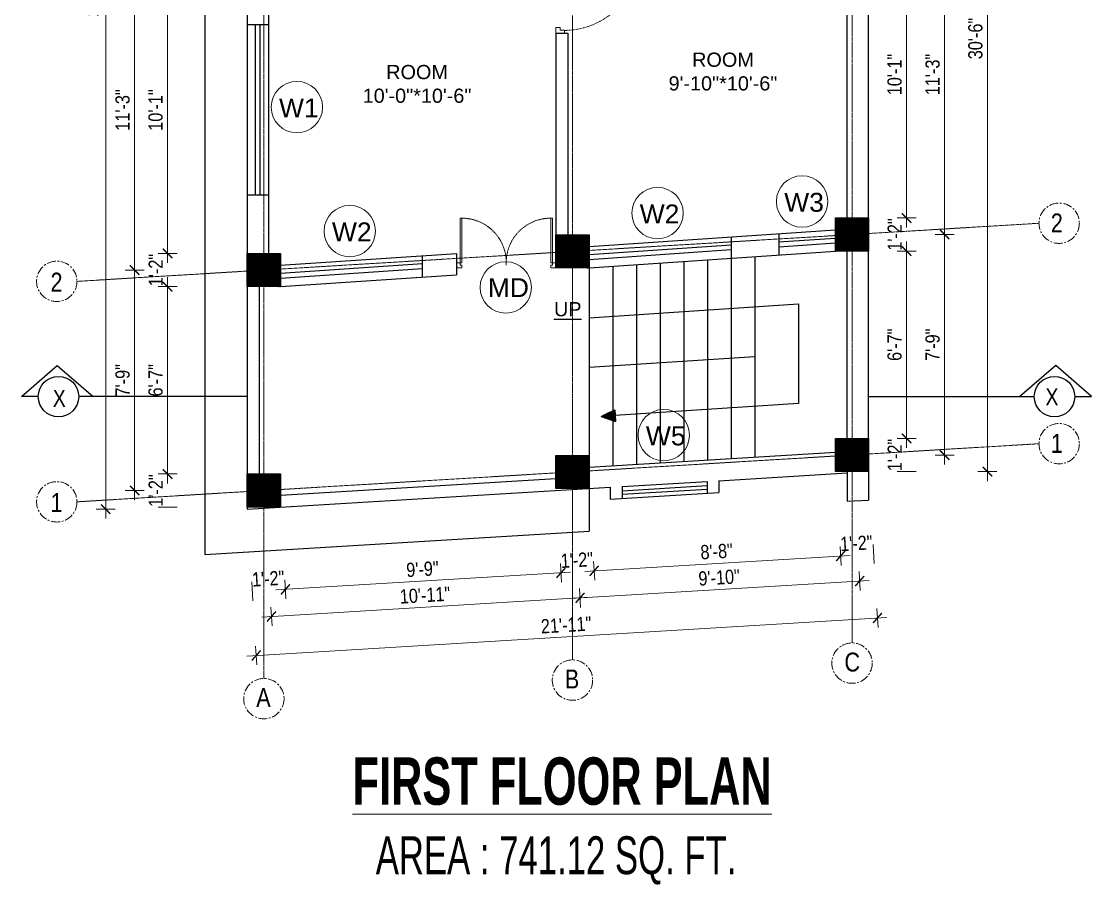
# Model space of a CAD drawing. Header units: inches. Extents: x -5058079 to -5054904, y -3262045 to -3259800.
# Drawn here: x -5056550.1 to -5056097.8, y -3260593 to -3260228.2 of the extents above; entities that cross this region are included whole.
import ezdxf

# ---------------------------------------------------------------- set-up
doc = ezdxf.new("R2010")
doc.units = ezdxf.units.IN
doc.header["$LTSCALE"] = 2
doc.header["$MEASUREMENT"] = 0
doc.header["$PDMODE"] = 34
doc.linetypes.add('CENTER', pattern=[2, 1.25, -0.25, 0.25, -0.25])
doc.linetypes.add('HIDDEN', pattern=[0.375, 0.25, -0.125])
doc.layers.get('0').update_dxf_attribs({"linetype": 'CONTINUOUS'})
doc.layers.get('DEFPOINTS').update_dxf_attribs({"color": 141, "linetype": 'CONTINUOUS'})
doc.layers.add('A-Hatch', color=7, linetype='CONTINUOUS')
for name, color, linetype, lineweight in [('Annotate-Lite.w', 177, 'CONTINUOUS', 9), ('Annotations-Bold.w', 177, 'CONTINUOUS', 13), ('DIM 1-100', 4, 'CONTINUOUS', 13), ('Door-Window.w', 4, 'CONTINUOUS', 15), ('TEXT', 181, 'CONTINUOUS', 25), ('Text-100.w', 254, 'CONTINUOUS', 9)]:
    doc.layers.add(name, color=color, linetype=linetype, lineweight=lineweight)
doc.styles.add('ARAIL', font='ARIALN.TTF')
doc.styles.add('Arial', font='arial.ttf', dxfattribs={"width": 0.8, "height": 12})
doc.styles.add('arial.', font='arial.ttf')
doc.styles.add('gaurav', font='arial.ttf')
doc.styles.get("Standard").update_dxf_attribs({"font": 'ARIALN.TTF'})
doc.dimstyles.new('1 by 96', dxfattribs={"dimtxt": 6, "dimasz": 4, "dimexe": 4, "dimexo": 4, "dimgap": 2, "dimtad": 1, "dimdec": 0, "dimzin": 0, "dimdsep": 46, "dimlunit": 4, "dimtxsty": 'Standard', "dimblk": 'ARCHTICK', "dimcen": 0, "dimdle": 4, "dimadec": 0, "dimazin": 0, "dimtfac": 1, "dimtdec": 0, "dimtix": 1, "dimtofl": 0, "dimtmove": 1, "dimatfit": 3, "dimldrblk": 'ARCHTICK', "dimfxl": 4, "dimfxlon": 1, "dimtolj": 1, "dimtzin": 0, "dimlwd": -1, "dimlwe": -1, "dimarcsym": 0})

# ---------------------------------------------------------------- blocks, each defined once
blk = doc.blocks.new('FDFDRE')
at = {"ltscale": 3}
for p, q in [((165701.11, -58637.82), (165701.1, -58641.5)), ((165704.78, -58637.83), (165701.11, -58637.82)), ((165704.78, -58639.66), (165703.55, -58639.66)), ((165703.55, -58639.66), (165703.55, -58641.5)), ((165704.78, -58639.66), (165704.78, -58637.83)), ((165766.98, -58637.83), (165770.65, -58637.82)), ((165766.98, -58639.66), (165766.98, -58637.83)), ((165766.98, -58639.66), (165768.2, -58639.66)), ((165768.2, -58639.66), (165768.2, -58641.5)), ((165770.65, -58637.82), (165770.65, -58641.5)), ((165701.1, -58641.5), (165703.55, -58641.5)), ((165703.55, -58641.5), (165703.53, -58672.63)), ((165703.55, -58641.5), (165704.78, -58641.5)), ((165704.78, -58641.5), (165704.76, -58672.65)), ((165766.98, -58641.5), (165767, -58672.65)), ((165768.2, -58641.5), (165766.98, -58641.5)), ((165770.65, -58641.5), (165768.2, -58641.5)), ((165768.2, -58641.5), (165768.22, -58672.63)), ((165703.53, -58672.63), (165704.76, -58672.65)), ((165768.22, -58672.63), (165767, -58672.65))]:
    blk.add_line(p, q, dxfattribs=at)
at = {"layer": 'Door-Window.w', "color": 9, "linetype": 'HIDDEN', "lineweight": 18}
for centre, start, end in [((165704.78, -58641.5), 269.96183, 3.38353), ((165766.98, -58641.5), 176.61647, 270.03817)]:
    blk.add_arc(centre, 31.16, start, end, dxfattribs=at)
blk = doc.blocks.new('3-0')
at = {"ltscale": 3}
for p, q in [((11063.05, 10097.68), (11065.97, 10099.9)), ((11063.05, 10097.68), (11064.53, 10095.73)), ((11065.25, 10097.81), (11066.71, 10098.92)), ((11065.99, 10096.84), (11065.25, 10097.81)), ((11065.97, 10099.9), (11066.71, 10098.92)), ((11065.99, 10096.84), (11064.53, 10095.73)), ((11085.5, 10074.13), (11110.32, 10092.96)), ((11111.05, 10091.97), (11110.32, 10092.96)), ((11086.24, 10073.15), (11111.05, 10091.97)), ((11084.04, 10073.02), (11082.57, 10071.91)), ((11082.57, 10071.91), (11084.79, 10068.98)), ((11084.04, 10073.02), (11084.78, 10072.04)), ((11084.78, 10072.04), (11086.24, 10073.15)), ((11084.79, 10068.98), (11087.72, 10071.2)), ((11086.24, 10073.15), (11085.5, 10074.13)), ((11087.72, 10071.2), (11086.24, 10073.15))]:
    blk.add_line(p, q, dxfattribs=at)
at = {"layer": 'Door-Window.w', "color": 9, "linetype": 'HIDDEN', "lineweight": 18}
blk.add_arc((11085.5, 10074.13), 31.16, 37.1906, 127.1465, dxfattribs=at)
blk = doc.blocks.new('_ArchTick')
at = {"color": 0, "linetype": 'ByBlock', "const_width": 0.15}
blk.add_lwpolyline([(-0.5, -0.5), (0.5, 0.5)], dxfattribs=at)
blk = doc.blocks.new('*D2247')
at = {"layer": 'DEFPOINTS', "color": 0, "ltscale": 0.5, "transparency": 16777216}
for p in [(-5056454.66, -3260205.04), (-5056488.36, -3260326.29), (-5056454.66, -3260326.29)]:
    blk.add_point(p, dxfattribs=at)
at = {"layer": 'DIM 1-100', "color": 0, "ltscale": 0.5, "transparency": 16777216}
for p, q in [((-5056488.36, -3260201.04), (-5056488.36, -3260330.29)), ((-5056484.36, -3260205.04), (-5056492.36, -3260205.04)), ((-5056484.36, -3260326.29), (-5056492.36, -3260326.29))]:
    blk.add_line(p, q, dxfattribs=at)
at = {"layer": 'DIM 1-100', "color": 0, "ltscale": 0.5, "transparency": 16777216, "xscale": 4, "yscale": 4, "zscale": 4}
for p, rotation in [((-5056488.36, -3260205.04), 90), ((-5056488.36, -3260326.29), 270)]:
    blk.add_blockref('_ArchTick', p, dxfattribs=dict(at, rotation=rotation))
at = {"layer": 'DIM 1-100', "color": 0, "ltscale": 0.5, "transparency": 16777216, "insert": (-5056493.42, -3260265.66), "char_height": 6, "attachment_point": 5, "rotation": 90}
blk.add_mtext('\\A1;10\'-1"', dxfattribs=at)
blk = doc.blocks.new('*D2248')
at = {"layer": 'DEFPOINTS', "color": 0, "ltscale": 0.5, "transparency": 16777216}
for p in [(-5056454.66, -3260326.29), (-5056488.36, -3260340.29), (-5056454.66, -3260340.29)]:
    blk.add_point(p, dxfattribs=at)
at = {"layer": 'DIM 1-100', "color": 0, "ltscale": 0.5, "transparency": 16777216}
for p, q in [((-5056484.36, -3260326.29), (-5056492.36, -3260326.29)), ((-5056484.36, -3260340.29), (-5056492.36, -3260340.29))]:
    blk.add_line(p, q, dxfattribs=at)
at = {"layer": 'DIM 1-100', "color": 0, "ltscale": 0.5, "transparency": 16777216, "insert": (-5056493.37, -3260333.29), "char_height": 6, "attachment_point": 5, "rotation": 90}
blk.add_mtext('\\A1;1\'-2"', dxfattribs=at)
blk = doc.blocks.new('*D2249')
at = {"layer": 'DEFPOINTS', "color": 0, "ltscale": 0.5, "transparency": 16777216}
for p in [(-5056454.66, -3260340.29), (-5056488.36, -3260419.46), (-5056454.66, -3260419.46)]:
    blk.add_point(p, dxfattribs=at)
at = {"layer": 'DIM 1-100', "color": 0, "ltscale": 0.5, "transparency": 16777216}
for p, q in [((-5056488.36, -3260336.29), (-5056488.36, -3260423.46)), ((-5056484.36, -3260340.29), (-5056492.36, -3260340.29)), ((-5056484.36, -3260419.46), (-5056492.36, -3260419.46))]:
    blk.add_line(p, q, dxfattribs=at)
at = {"layer": 'DIM 1-100', "color": 0, "ltscale": 0.5, "transparency": 16777216, "xscale": 4, "yscale": 4, "zscale": 4}
for p, rotation in [((-5056488.36, -3260340.29), 90), ((-5056488.36, -3260419.46), 270)]:
    blk.add_blockref('_ArchTick', p, dxfattribs=dict(at, rotation=rotation))
at = {"layer": 'DIM 1-100', "color": 0, "ltscale": 0.5, "transparency": 16777216, "insert": (-5056493.42, -3260379.87), "char_height": 6, "attachment_point": 5, "rotation": 90}
blk.add_mtext('\\A1;6\'-7"', dxfattribs=at)
blk = doc.blocks.new('*D2250')
at = {"layer": 'DEFPOINTS', "color": 0, "ltscale": 0.5, "transparency": 16777216}
for p in [(-5056454.66, -3260419.46), (-5056488.36, -3260433.46), (-5056454.66, -3260433.46)]:
    blk.add_point(p, dxfattribs=at)
at = {"layer": 'DIM 1-100', "color": 0, "ltscale": 0.5, "transparency": 16777216}
for p, q in [((-5056484.36, -3260419.46), (-5056492.36, -3260419.46)), ((-5056484.36, -3260433.46), (-5056492.36, -3260433.46))]:
    blk.add_line(p, q, dxfattribs=at)
at = {"layer": 'DIM 1-100', "color": 0, "ltscale": 0.5, "transparency": 16777216, "insert": (-5056493.37, -3260426.46), "char_height": 6, "attachment_point": 5, "rotation": 90}
blk.add_mtext('\\A1;1\'-2"', dxfattribs=at)
blk = doc.blocks.new('*D2251')
at = {"layer": 'DEFPOINTS', "color": 0, "ltscale": 0.5, "transparency": 16777216}
for p in [(-5056502.29, -3260333.29), (-5056447.66, -3260333.29), (-5056447.66, -3260426.46)]:
    blk.add_point(p, dxfattribs=at)
at = {"layer": 'DIM 1-100', "color": 0, "ltscale": 0.5, "transparency": 16777216}
for p, q in [((-5056502.29, -3260430.46), (-5056502.29, -3260329.29)), ((-5056498.29, -3260333.29), (-5056506.29, -3260333.29)), ((-5056498.29, -3260426.46), (-5056506.29, -3260426.46))]:
    blk.add_line(p, q, dxfattribs=at)
at = {"layer": 'DIM 1-100', "color": 0, "ltscale": 0.5, "transparency": 16777216, "xscale": 4, "yscale": 4, "zscale": 4}
for p, rotation in [((-5056502.29, -3260333.29), 90), ((-5056502.29, -3260426.46), 270)]:
    blk.add_blockref('_ArchTick', p, dxfattribs=dict(at, rotation=rotation))
at = {"layer": 'DIM 1-100', "color": 0, "ltscale": 0.5, "transparency": 16777216, "insert": (-5056507.35, -3260379.87), "char_height": 6, "attachment_point": 5, "rotation": 90}
blk.add_mtext('\\A1;7\'-9"', dxfattribs=at)
blk = doc.blocks.new('*D2252')
at = {"layer": 'DEFPOINTS', "color": 0, "ltscale": 0.5, "transparency": 16777216}
for p in [(-5056502.29, -3260198.04), (-5056447.66, -3260198.04), (-5056447.66, -3260333.29)]:
    blk.add_point(p, dxfattribs=at)
at = {"layer": 'DIM 1-100', "color": 0, "ltscale": 0.5, "transparency": 16777216}
for p, q in [((-5056502.29, -3260337.29), (-5056502.29, -3260194.04)), ((-5056498.29, -3260198.04), (-5056506.29, -3260198.04)), ((-5056498.29, -3260333.29), (-5056506.29, -3260333.29))]:
    blk.add_line(p, q, dxfattribs=at)
at = {"layer": 'DIM 1-100', "color": 0, "ltscale": 0.5, "transparency": 16777216, "xscale": 4, "yscale": 4, "zscale": 4}
for p, rotation in [((-5056502.29, -3260198.04), 90), ((-5056502.29, -3260333.29), 270)]:
    blk.add_blockref('_ArchTick', p, dxfattribs=dict(at, rotation=rotation))
at = {"layer": 'DIM 1-100', "color": 0, "ltscale": 0.5, "transparency": 16777216, "insert": (-5056507.35, -3260265.66), "char_height": 6, "attachment_point": 5, "rotation": 90}
blk.add_mtext('\\A1;11\'-3"', dxfattribs=at)
blk = doc.blocks.new('*D2254')
at = {"layer": 'DEFPOINTS', "color": 0, "ltscale": 0.5, "transparency": 16777216}
for p in [(-5056454.66, -3260000.25), (-5056514.5, -3260434.3), (-5056454.66, -3260434.3)]:
    blk.add_point(p, dxfattribs=at)
at = {"layer": 'DIM 1-100', "color": 0, "ltscale": 0.5, "transparency": 16777216}
for p, q in [((-5056514.5, -3259996.25), (-5056514.5, -3260438.3)), ((-5056510.5, -3260000.25), (-5056518.5, -3260000.25)), ((-5056510.5, -3260434.3), (-5056518.5, -3260434.3))]:
    blk.add_line(p, q, dxfattribs=at)
at = {"layer": 'DIM 1-100', "color": 0, "ltscale": 0.5, "transparency": 16777216, "xscale": 4, "yscale": 4, "zscale": 4}
for p, rotation in [((-5056514.5, -3260000.25), 90), ((-5056514.5, -3260434.3), 270)]:
    blk.add_blockref('_ArchTick', p, dxfattribs=dict(at, rotation=rotation))
at = {"layer": 'DIM 1-100', "color": 0, "ltscale": 0.5, "transparency": 16777216, "insert": (-5056519.56, -3260217.27), "char_height": 6, "attachment_point": 5, "rotation": 90}
blk.add_mtext('\\A1;36\'-2"', dxfattribs=at)
blk = doc.blocks.new('*D2255')
at = {"layer": 'DEFPOINTS', "color": 0, "ltscale": 0.5, "transparency": 16777216}
for p in [(-5056454.66, -3260434.3), (-5056440.66, -3260433.46), (-5056438.56, -3260468.25)]:
    blk.add_point(p, dxfattribs=at)
at = {"layer": 'DIM 1-100', "color": 0, "ltscale": 0.5, "transparency": 16777216}
for p, q in [((-5056452.8, -3260465.1), (-5056452.32, -3260473.09)), ((-5056438.8, -3260464.26), (-5056438.32, -3260472.25))]:
    blk.add_line(p, q, dxfattribs=at)
at = {"layer": 'DIM 1-100', "color": 0, "ltscale": 0.5, "transparency": 16777216, "insert": (-5056445.86, -3260463.67), "char_height": 6, "attachment_point": 5, "rotation": 3.4431}
blk.add_mtext('\\A1;1\'-2"', dxfattribs=at)
blk = doc.blocks.new('*D2256')
at = {"layer": 'DEFPOINTS', "color": 0, "ltscale": 0.5, "transparency": 16777216}
for p in [(-5056324.23, -3260425.61), (-5056440.66, -3260433.46), (-5056322.09, -3260461.24)]:
    blk.add_point(p, dxfattribs=at)
at = {"layer": 'DIM 1-100', "color": 0, "ltscale": 0.5, "transparency": 16777216}
for p, q in [((-5056442.55, -3260468.49), (-5056318.09, -3260461)), ((-5056322.33, -3260457.25), (-5056321.85, -3260465.24)), ((-5056438.8, -3260464.26), (-5056438.32, -3260472.25))]:
    blk.add_line(p, q, dxfattribs=at)
at = {"layer": 'DIM 1-100', "color": 0, "ltscale": 0.5, "transparency": 16777216, "xscale": 4, "yscale": 4, "zscale": 4}
for p, rotation in [((-5056322.09, -3260461.24), 3.443148901718366), ((-5056438.56, -3260468.25), 183.4431489017184)]:
    blk.add_blockref('_ArchTick', p, dxfattribs=dict(at, rotation=rotation))
at = {"layer": 'DIM 1-100', "color": 0, "ltscale": 0.5, "transparency": 16777216, "insert": (-5056380.63, -3260459.69), "char_height": 6, "attachment_point": 5, "rotation": 3.4431}
blk.add_mtext('\\A1;9\'-9"', dxfattribs=at)
blk = doc.blocks.new('*D2257')
at = {"layer": 'DEFPOINTS', "color": 0, "ltscale": 0.5, "transparency": 16777216}
for p in [(-5056324.23, -3260425.61), (-5056310.17, -3260425.61), (-5056308.08, -3260460.4)]:
    blk.add_point(p, dxfattribs=at)
at = {"layer": 'DIM 1-100', "color": 0, "ltscale": 0.5, "transparency": 16777216}
for p, q in [((-5056308.32, -3260456.41), (-5056307.84, -3260464.39)), ((-5056322.33, -3260457.25), (-5056321.85, -3260465.24))]:
    blk.add_line(p, q, dxfattribs=at)
at = {"layer": 'DIM 1-100', "color": 0, "ltscale": 0.5, "transparency": 16777216, "insert": (-5056315.38, -3260455.82), "char_height": 6, "attachment_point": 5, "rotation": 3.4431}
blk.add_mtext('\\A1;1\'-2"', dxfattribs=at)
blk = doc.blocks.new('*D2258')
at = {"layer": 'DEFPOINTS', "color": 0, "ltscale": 0.5, "transparency": 16777216}
for p in [(-5056206.07, -3260418.44), (-5056310.17, -3260425.61), (-5056203.92, -3260454.13)]:
    blk.add_point(p, dxfattribs=at)
at = {"layer": 'DIM 1-100', "color": 0, "ltscale": 0.5, "transparency": 16777216}
for p, q in [((-5056204.16, -3260450.14), (-5056203.68, -3260458.13)), ((-5056312.07, -3260460.64), (-5056199.93, -3260453.89)), ((-5056308.32, -3260456.41), (-5056307.84, -3260464.39))]:
    blk.add_line(p, q, dxfattribs=at)
at = {"layer": 'DIM 1-100', "color": 0, "ltscale": 0.5, "transparency": 16777216, "xscale": 4, "yscale": 4, "zscale": 4}
for p, rotation in [((-5056203.92, -3260454.13), 3.443148901718366), ((-5056308.08, -3260460.4), 183.4431489017184)]:
    blk.add_blockref('_ArchTick', p, dxfattribs=dict(at, rotation=rotation))
at = {"layer": 'DIM 1-100', "color": 0, "ltscale": 0.5, "transparency": 16777216, "insert": (-5056256.31, -3260452.21), "char_height": 6, "attachment_point": 5, "rotation": 3.4431}
blk.add_mtext('\\A1;8\'-8"', dxfattribs=at)
blk = doc.blocks.new('*D2259')
at = {"layer": 'DEFPOINTS', "color": 0, "ltscale": 0.5, "transparency": 16777216}
for p in [(-5056206.07, -3260418.44), (-5056192.07, -3260418.44), (-5056189.97, -3260453.3)]:
    blk.add_point(p, dxfattribs=at)
at = {"layer": 'DIM 1-100', "color": 0, "ltscale": 0.5, "transparency": 16777216}
for p, q in [((-5056204.16, -3260450.14), (-5056203.68, -3260458.13)), ((-5056190.21, -3260449.3), (-5056189.73, -3260457.29))]:
    blk.add_line(p, q, dxfattribs=at)
at = {"layer": 'DIM 1-100', "color": 0, "ltscale": 0.5, "transparency": 16777216, "insert": (-5056197.25, -3260448.71), "char_height": 6, "attachment_point": 5, "rotation": 3.4431}
blk.add_mtext('\\A1;1\'-2"', dxfattribs=at)
blk = doc.blocks.new('*D2260')
at = {"layer": 'DEFPOINTS', "color": 0, "ltscale": 0.5, "transparency": 16777216}
for p in [(-5056317.23, -3260418.61), (-5056447.66, -3260426.46), (-5056314.03, -3260471.82)]:
    blk.add_point(p, dxfattribs=at)
at = {"layer": 'DIM 1-100', "color": 0, "ltscale": 0.5, "transparency": 16777216}
for p, q in [((-5056314.27, -3260467.83), (-5056313.79, -3260475.82)), ((-5056448.45, -3260479.91), (-5056310.04, -3260471.58)), ((-5056444.69, -3260475.68), (-5056444.21, -3260483.66))]:
    blk.add_line(p, q, dxfattribs=at)
at = {"layer": 'DIM 1-100', "color": 0, "ltscale": 0.5, "transparency": 16777216, "xscale": 4, "yscale": 4, "zscale": 4}
for p, rotation in [((-5056314.03, -3260471.82), 3.443148900418714), ((-5056444.45, -3260479.67), 183.4431489004187)]:
    blk.add_blockref('_ArchTick', p, dxfattribs=dict(at, rotation=rotation))
at = {"layer": 'DIM 1-100', "color": 0, "ltscale": 0.5, "transparency": 16777216, "insert": (-5056379.55, -3260470.69), "char_height": 6, "attachment_point": 5, "rotation": 3.4431}
blk.add_mtext('\\A1;10\'-11"', dxfattribs=at)
blk = doc.blocks.new('*D2261')
at = {"layer": 'DEFPOINTS', "color": 0, "ltscale": 0.5, "transparency": 16777216}
for p in [(-5056199.07, -3260411.44), (-5056317.23, -3260418.61), (-5056195.86, -3260464.72)]:
    blk.add_point(p, dxfattribs=at)
at = {"layer": 'DIM 1-100', "color": 0, "ltscale": 0.5, "transparency": 16777216}
for p, q in [((-5056196.1, -3260460.72), (-5056195.62, -3260468.71)), ((-5056318.02, -3260472.07), (-5056191.87, -3260464.48)), ((-5056314.27, -3260467.83), (-5056313.79, -3260475.82))]:
    blk.add_line(p, q, dxfattribs=at)
at = {"layer": 'DIM 1-100', "color": 0, "ltscale": 0.5, "transparency": 16777216, "xscale": 4, "yscale": 4, "zscale": 4}
for p, rotation in [((-5056195.86, -3260464.72), 3.443148900414847), ((-5056314.03, -3260471.82), 183.4431489004149)]:
    blk.add_blockref('_ArchTick', p, dxfattribs=dict(at, rotation=rotation))
at = {"layer": 'DIM 1-100', "color": 0, "ltscale": 0.5, "transparency": 16777216, "insert": (-5056255.25, -3260463.22), "char_height": 6, "attachment_point": 5, "rotation": 3.4431}
blk.add_mtext('\\A1;9\'-10"', dxfattribs=at)
blk = doc.blocks.new('*D2262')
at = {"layer": 'DEFPOINTS', "color": 0, "ltscale": 0.5, "transparency": 16777216}
for p in [(-5056192.07, -3260418.44), (-5056454.66, -3260434.3), (-5056188.33, -3260480.32)]:
    blk.add_point(p, dxfattribs=at)
at = {"layer": 'DIM 1-100', "color": 0, "ltscale": 0.5, "transparency": 16777216}
for p, q in [((-5056188.57, -3260476.33), (-5056188.09, -3260484.31)), ((-5056454.91, -3260496.42), (-5056184.34, -3260480.08)), ((-5056451.16, -3260492.19), (-5056450.68, -3260500.18))]:
    blk.add_line(p, q, dxfattribs=at)
at = {"layer": 'DIM 1-100', "color": 0, "ltscale": 0.5, "transparency": 16777216, "xscale": 4, "yscale": 4, "zscale": 4}
for p, rotation in [((-5056188.33, -3260480.32), 3.457134467224378), ((-5056450.92, -3260496.18), 183.4571344672244)]:
    blk.add_blockref('_ArchTick', p, dxfattribs=dict(at, rotation=rotation))
at = {"layer": 'DIM 1-100', "color": 0, "ltscale": 0.5, "transparency": 16777216, "insert": (-5056319.93, -3260483.25), "char_height": 6, "attachment_point": 5, "rotation": 3.4571}
blk.add_mtext('\\A1;21\'-11"', dxfattribs=at)
blk = doc.blocks.new('*D2263')
at = {"layer": 'DEFPOINTS', "color": 0, "ltscale": 0.5, "transparency": 16777216}
for p in [(-5056192.07, -3260404.44), (-5056176.02, -3260404.44), (-5056192.07, -3260418.44)]:
    blk.add_point(p, dxfattribs=at)
at = {"layer": 'DIM 1-100', "color": 0, "ltscale": 0.5, "transparency": 16777216}
for p, q in [((-5056180.02, -3260404.44), (-5056172.02, -3260404.44)), ((-5056180.02, -3260418.44), (-5056172.02, -3260418.44))]:
    blk.add_line(p, q, dxfattribs=at)
at = {"layer": 'DIM 1-100', "color": 0, "ltscale": 0.5, "transparency": 16777216, "insert": (-5056181.04, -3260411.44), "char_height": 6, "attachment_point": 5, "rotation": 90}
blk.add_mtext('\\A1;1\'-2"', dxfattribs=at)
blk = doc.blocks.new('*D2264')
at = {"layer": 'DEFPOINTS', "color": 0, "ltscale": 0.5, "transparency": 16777216}
for p in [(-5056192.07, -3260325.27), (-5056176.02, -3260325.27), (-5056192.07, -3260404.44)]:
    blk.add_point(p, dxfattribs=at)
at = {"layer": 'DIM 1-100', "color": 0, "ltscale": 0.5, "transparency": 16777216}
for p, q in [((-5056180.02, -3260325.27), (-5056172.02, -3260325.27)), ((-5056176.02, -3260408.44), (-5056176.02, -3260321.27)), ((-5056180.02, -3260404.44), (-5056172.02, -3260404.44))]:
    blk.add_line(p, q, dxfattribs=at)
at = {"layer": 'DIM 1-100', "color": 0, "ltscale": 0.5, "transparency": 16777216, "xscale": 4, "yscale": 4, "zscale": 4}
for p, rotation in [((-5056176.02, -3260325.27), 90), ((-5056176.02, -3260404.44), 270)]:
    blk.add_blockref('_ArchTick', p, dxfattribs=dict(at, rotation=rotation))
at = {"layer": 'DIM 1-100', "color": 0, "ltscale": 0.5, "transparency": 16777216, "insert": (-5056181.09, -3260364.85), "char_height": 6, "attachment_point": 5, "rotation": 90}
blk.add_mtext('\\A1;6\'-7"', dxfattribs=at)
blk = doc.blocks.new('*D2265')
at = {"layer": 'DEFPOINTS', "color": 0, "ltscale": 0.5, "transparency": 16777216}
for p in [(-5056192.07, -3260311.27), (-5056176.02, -3260311.27), (-5056192.07, -3260325.27)]:
    blk.add_point(p, dxfattribs=at)
at = {"layer": 'DIM 1-100', "color": 0, "ltscale": 0.5, "transparency": 16777216}
for p, q in [((-5056180.02, -3260311.27), (-5056172.02, -3260311.27)), ((-5056180.02, -3260325.27), (-5056172.02, -3260325.27))]:
    blk.add_line(p, q, dxfattribs=at)
at = {"layer": 'DIM 1-100', "color": 0, "ltscale": 0.5, "transparency": 16777216, "insert": (-5056181.04, -3260318.27), "char_height": 6, "attachment_point": 5, "rotation": 90}
blk.add_mtext('\\A1;1\'-2"', dxfattribs=at)
blk = doc.blocks.new('*D2266')
at = {"layer": 'DEFPOINTS', "color": 0, "ltscale": 0.5, "transparency": 16777216}
for p in [(-5056192.09, -3260190.02), (-5056176.02, -3260190.02), (-5056192.07, -3260311.27)]:
    blk.add_point(p, dxfattribs=at)
at = {"layer": 'DIM 1-100', "color": 0, "ltscale": 0.5, "transparency": 16777216}
for p, q in [((-5056180.02, -3260190.02), (-5056172.02, -3260190.02)), ((-5056176.02, -3260315.27), (-5056176.02, -3260186.02)), ((-5056180.02, -3260311.27), (-5056172.02, -3260311.27))]:
    blk.add_line(p, q, dxfattribs=at)
at = {"layer": 'DIM 1-100', "color": 0, "ltscale": 0.5, "transparency": 16777216, "xscale": 4, "yscale": 4, "zscale": 4}
for p, rotation in [((-5056176.02, -3260190.02), 90), ((-5056176.02, -3260311.27), 270)]:
    blk.add_blockref('_ArchTick', p, dxfattribs=dict(at, rotation=rotation))
at = {"layer": 'DIM 1-100', "color": 0, "ltscale": 0.5, "transparency": 16777216, "insert": (-5056181.09, -3260250.65), "char_height": 6, "attachment_point": 5, "rotation": 90}
blk.add_mtext('\\A1;10\'-1"', dxfattribs=at)
blk = doc.blocks.new('*D2272')
at = {"layer": 'DEFPOINTS', "color": 0, "ltscale": 0.5, "transparency": 16777216}
for p in [(-5056199.07, -3260318.27), (-5056159.94, -3260318.27), (-5056199.07, -3260411.44)]:
    blk.add_point(p, dxfattribs=at)
at = {"layer": 'DIM 1-100', "color": 0, "ltscale": 0.5, "transparency": 16777216}
for p, q in [((-5056159.94, -3260415.44), (-5056159.94, -3260314.27)), ((-5056163.94, -3260318.27), (-5056155.94, -3260318.27)), ((-5056163.94, -3260411.44), (-5056155.94, -3260411.44))]:
    blk.add_line(p, q, dxfattribs=at)
at = {"layer": 'DIM 1-100', "color": 0, "ltscale": 0.5, "transparency": 16777216, "xscale": 4, "yscale": 4, "zscale": 4}
for p, rotation in [((-5056159.94, -3260318.27), 90), ((-5056159.94, -3260411.44), 270)]:
    blk.add_blockref('_ArchTick', p, dxfattribs=dict(at, rotation=rotation))
at = {"layer": 'DIM 1-100', "color": 0, "ltscale": 0.5, "transparency": 16777216, "insert": (-5056165.01, -3260364.85), "char_height": 6, "attachment_point": 5, "rotation": 90}
blk.add_mtext('\\A1;7\'-9"', dxfattribs=at)
blk = doc.blocks.new('*D2273')
at = {"layer": 'DEFPOINTS', "color": 0, "ltscale": 0.5, "transparency": 16777216}
for p in [(-5056199.09, -3260183.02), (-5056159.94, -3260183.02), (-5056199.07, -3260318.27)]:
    blk.add_point(p, dxfattribs=at)
at = {"layer": 'DIM 1-100', "color": 0, "ltscale": 0.5, "transparency": 16777216}
for p, q in [((-5056159.94, -3260322.27), (-5056159.94, -3260179.02)), ((-5056163.94, -3260183.02), (-5056155.94, -3260183.02)), ((-5056163.94, -3260318.27), (-5056155.94, -3260318.27))]:
    blk.add_line(p, q, dxfattribs=at)
at = {"layer": 'DIM 1-100', "color": 0, "ltscale": 0.5, "transparency": 16777216, "xscale": 4, "yscale": 4, "zscale": 4}
for p, rotation in [((-5056159.94, -3260183.02), 90), ((-5056159.94, -3260318.27), 270)]:
    blk.add_blockref('_ArchTick', p, dxfattribs=dict(at, rotation=rotation))
at = {"layer": 'DIM 1-100', "color": 0, "ltscale": 0.5, "transparency": 16777216, "insert": (-5056165.01, -3260250.65), "char_height": 6, "attachment_point": 5, "rotation": 90}
blk.add_mtext('\\A1;11\'-3"', dxfattribs=at)
blk = doc.blocks.new('*D2276')
at = {"layer": 'DEFPOINTS', "color": 0, "ltscale": 0.5, "transparency": 16777216}
for p in [(-5056192.07, -3260052.44), (-5056141.87, -3260052.44), (-5056192.07, -3260418.44)]:
    blk.add_point(p, dxfattribs=at)
at = {"layer": 'DIM 1-100', "color": 0, "ltscale": 0.5, "transparency": 16777216}
for p, q in [((-5056141.87, -3260422.44), (-5056141.87, -3260048.44)), ((-5056145.87, -3260052.44), (-5056137.87, -3260052.44)), ((-5056145.87, -3260418.44), (-5056137.87, -3260418.44))]:
    blk.add_line(p, q, dxfattribs=at)
at = {"layer": 'DIM 1-100', "color": 0, "ltscale": 0.5, "transparency": 16777216, "xscale": 4, "yscale": 4, "zscale": 4}
for p, rotation in [((-5056141.87, -3260052.44), 90), ((-5056141.87, -3260418.44), 270)]:
    blk.add_blockref('_ArchTick', p, dxfattribs=dict(at, rotation=rotation))
at = {"layer": 'DIM 1-100', "color": 0, "ltscale": 0.5, "transparency": 16777216, "insert": (-5056146.93, -3260235.44), "char_height": 6, "attachment_point": 5, "rotation": 90}
blk.add_mtext('\\A1;30\'-6"', dxfattribs=at)

msp = doc.modelspace()

# ---------------------------------------------------------------- hatches: boundary and pattern name
at = {"layer": 'A-Hatch', "ltscale": 0.5}
h = msp.add_hatch(dxfattribs=at)
h.set_pattern_fill('ANSI31', color=256)
h.set_pattern_definition([(45, (35097.64345, -1925.57142), (-0.0883883476483, 0.0883883476483), [])])
h.paths.add_polyline_path([(-5056192.07, -3260311.27), (-5056206.07, -3260311.27), (-5056206.07, -3260325.27), (-5056192.07, -3260325.27)])
h = msp.add_hatch(dxfattribs=at)
h.set_pattern_fill('ANSI31', color=256)
h.set_pattern_definition([(45, (34979.4821, -1932.69594), (-0.0883883476483, 0.0883883476483), [])])
h.paths.add_polyline_path([(-5056310.23, -3260318.39), (-5056324.23, -3260318.39), (-5056324.23, -3260332.39), (-5056310.23, -3260332.39)])
h = msp.add_hatch(dxfattribs=at)
h.set_pattern_fill('ANSI31', color=256)
h.set_pattern_definition([(45, (34849.05798, -1940.58889), (-0.0883883476483, 0.0883883476483), [])])
h.paths.add_polyline_path([(-5056440.66, -3260326.29), (-5056454.66, -3260326.29), (-5056454.66, -3260340.29), (-5056440.66, -3260340.29)])
h = msp.add_hatch(dxfattribs=at)
h.set_pattern_fill('ANSI31', color=256, angle=3.8047)
h.set_pattern_definition([(48.8046545382, (-192495.51011, 329031.72256), (-0.0940585520474, 0.0823285417504), [])])
h.paths.add_polyline_path([(-5056299.31, -3260392.3), (-5056305.06, -3260395.19), (-5056298.98, -3260397.3)])
h = msp.add_hatch(dxfattribs=at)
h.set_pattern_fill('ANSI31', color=256)
h.set_pattern_definition([(45, (35097.64345, -2018.74097), (-0.0883883476483, 0.0883883476483), [])])
h.paths.add_polyline_path([(-5056192.07, -3260404.44), (-5056206.07, -3260404.44), (-5056206.07, -3260418.44), (-5056192.07, -3260418.44)])
h = msp.add_hatch(dxfattribs=at)
h.set_pattern_fill('ANSI31', color=256)
h.set_pattern_definition([(45, (34979.4821, -2025.91125), (-0.0883883476483, 0.0883883476483), [])])
h.paths.add_polyline_path([(-5056310.23, -3260411.61), (-5056324.23, -3260411.61), (-5056324.23, -3260425.61), (-5056310.23, -3260425.61)])
h = msp.add_hatch(dxfattribs=at)
h.set_pattern_fill('ANSI31', color=256)
h.set_pattern_definition([(45, (34849.05798, -2033.75844), (-0.0883883476483, 0.0883883476483), [])])
h.paths.add_polyline_path([(-5056440.66, -3260419.46), (-5056454.66, -3260419.46), (-5056454.66, -3260433.46), (-5056440.66, -3260433.46)])

# ---------------------------------------------------------------- linework, layer by layer
at = {"ltscale": 0.5}
for p, q in [((-5056472.66, -3260001.74), (-5056472.66, -3260453.42)), ((-5056454.66, -3260000.25), (-5056454.66, -3260434.3)), ((-5056192.07, -3260418.44), (-5056192.07, -3260052.44)), ((-5056201.07, -3260311.27), (-5056201.07, -3260190.02)), ((-5056445.66, -3260205.04), (-5056445.66, -3260326.29)), ((-5056445.66, -3260229.66), (-5056454.66, -3260229.66)), ((-5056451.16, -3260301.66), (-5056451.16, -3260229.66)), ((-5056449.16, -3260301.66), (-5056449.16, -3260229.66)), ((-5056324.23, -3260233.16), (-5056324.23, -3260318.41)), ((-5056324.23, -3260233.16), (-5056319.23, -3260233.16)), ((-5056319.23, -3260233.16), (-5056319.23, -3260318.41)), ((-5056445.66, -3260301.66), (-5056454.66, -3260301.66)), ((-5056310.23, -3260323.39), (-5056206.07, -3260316.25)), ((-5056206.07, -3260316.25), (-5056206.07, -3260325.27)), ((-5056250.23, -3260319.27), (-5056250.23, -3260328.29)), ((-5056230.14, -3260321.4), (-5056206.14, -3260319.76)), ((-5056230.07, -3260317.89), (-5056230.07, -3260326.91)), ((-5056250.23, -3260322.78), (-5056310.23, -3260326.89)), ((-5056310.23, -3260323.39), (-5056310.23, -3260332.41)), ((-5056250.23, -3260324.79), (-5056310.23, -3260328.9)), ((-5056310.23, -3260332.41), (-5056206.07, -3260325.27)), ((-5056230, -3260323.4), (-5056206, -3260321.76)), ((-5056201.07, -3260404.44), (-5056201.07, -3260325.27)), ((-5056440.66, -3260331.27), (-5056366.23, -3260326.23)), ((-5056380.66, -3260336.23), (-5056380.66, -3260327.2)), ((-5056366.23, -3260326.23), (-5056366.23, -3260335.25)), ((-5056270.23, -3260329.67), (-5056270.23, -3260371.9)), ((-5056260.23, -3260328.98), (-5056260.23, -3260371.26)), ((-5056250.23, -3260328.29), (-5056250.23, -3260370.62)), ((-5056240.23, -3260327.61), (-5056240.23, -3260369.97)), ((-5056380.66, -3260330.71), (-5056440.66, -3260334.77)), ((-5056440.66, -3260340.29), (-5056440.66, -3260331.27)), ((-5056380.66, -3260332.72), (-5056440.66, -3260336.78)), ((-5056310.23, -3260332.41), (-5056310.23, -3260416.56)), ((-5056300.23, -3260331.72), (-5056300.23, -3260373.84)), ((-5056290.23, -3260331.04), (-5056290.23, -3260373.19)), ((-5056280.23, -3260330.35), (-5056280.23, -3260372.55)), ((-5056440.66, -3260340.29), (-5056366.23, -3260335.25)), ((-5056449.66, -3260340.29), (-5056449.66, -3260419.46)), ((-5056310.21, -3260353.44), (-5056221.65, -3260347.55)), ((-5056221.65, -3260347.55), (-5056221.65, -3260389.65)), ((-5056240.23, -3260369.97), (-5056310.23, -3260374.48)), ((-5056250.23, -3260370.62), (-5056250.23, -3260412.94)), ((-5056240.23, -3260369.97), (-5056240.23, -3260412.33)), ((-5056300.23, -3260373.84), (-5056300.23, -3260415.96)), ((-5056290.23, -3260373.19), (-5056290.23, -3260415.35)), ((-5056280.23, -3260372.55), (-5056280.23, -3260414.75)), ((-5056270.23, -3260371.9), (-5056270.23, -3260414.14)), ((-5056260.23, -3260371.26), (-5056260.23, -3260413.54)), ((-5056305.06, -3260395.19), (-5056299.31, -3260392.3)), ((-5056299.31, -3260392.3), (-5056298.98, -3260397.3)), ((-5056221.65, -3260389.65), (-5056299.15, -3260394.8)), ((-5056305.06, -3260395.19), (-5056298.98, -3260397.3)), ((-5056310.23, -3260416.56), (-5056206.07, -3260410.27)), ((-5056255.33, -3260422.3), (-5056201.07, -3260418.99)), ((-5056201.07, -3260418.44), (-5056201.07, -3260431.01)), ((-5056192.07, -3260418.44), (-5056192.07, -3260430.46)), ((-5056454.66, -3260434.3), (-5056301.25, -3260425.07)), ((-5056440.66, -3260428.45), (-5056324.23, -3260421.44)), ((-5056301.25, -3260425.07), (-5056301.25, -3260430.07)), ((-5056296.25, -3260424.77), (-5056260.33, -3260422.6)), ((-5056296.25, -3260426.52), (-5056260.33, -3260424.35)), ((-5056296.25, -3260424.77), (-5056296.25, -3260429.77)), ((-5056260.33, -3260422.6), (-5056260.33, -3260427.6)), ((-5056255.33, -3260422.3), (-5056255.33, -3260427.3)), ((-5056310.17, -3260425.61), (-5056310.17, -3260443.64)), ((-5056301.25, -3260430.07), (-5056255.33, -3260427.3)), ((-5056296.25, -3260428.02), (-5056260.33, -3260425.85)), ((-5056201.07, -3260431.01), (-5056192.07, -3260430.46)), ((-5056472.66, -3260453.42), (-5056310.17, -3260443.64))]:
    msp.add_line(p, q, dxfattribs=at)
for points in [[(-5056206.07, -3260311.27), (-5056192.07, -3260311.27), (-5056192.07, -3260325.27), (-5056206.07, -3260325.27)], [(-5056324.23, -3260318.41), (-5056310.23, -3260318.41), (-5056310.23, -3260332.41), (-5056324.23, -3260332.41)], [(-5056454.66, -3260326.29), (-5056440.66, -3260326.29), (-5056440.66, -3260340.29), (-5056454.66, -3260340.29)], [(-5056206.07, -3260404.44), (-5056192.07, -3260404.44), (-5056192.07, -3260418.44), (-5056206.07, -3260418.44)], [(-5056324.23, -3260411.61), (-5056310.23, -3260411.61), (-5056310.23, -3260425.61), (-5056324.23, -3260425.61)], [(-5056454.66, -3260419.46), (-5056440.66, -3260419.46), (-5056440.66, -3260433.46), (-5056454.66, -3260433.46)]]:
    msp.add_lwpolyline(points, close=True, dxfattribs=at)
at = {"layer": 'Annotate-Lite.w', "ltscale": 0.005}
for centre in [(-5056433.72, -3260264.44), (-5056220.19, -3260304.31), (-5056281.25, -3260309.21), (-5056411.34, -3260316.8), (-5056345.4, -3260340.61), (-5056278.66, -3260403.02)]:
    msp.add_circle(centre, 10.86, dxfattribs=at)
at = {"layer": 'Annotations-Bold.w', "linetype": 'CENTER', "ltscale": 0.3}
for p, q in [((-5056199.07, -3260490.86), (-5056199.07, -3259912.65)), ((-5056317.23, -3260498.03), (-5056317.23, -3259919.82)), ((-5056447.66, -3260505.88), (-5056447.66, -3259927.67)), ((-5056526.66, -3260338.06), (-5056120.07, -3260313.5)), ((-5056526.66, -3260431.23), (-5056120.07, -3260406.67))]:
    msp.add_line(p, q, dxfattribs=at)
at = {"layer": 'Annotations-Bold.w', "linetype": 'CENTER', "ltscale": 1.5}
for centre in [(-5056111.54, -3260313.5), (-5056535.19, -3260338.06), (-5056111.54, -3260406.67), (-5056535.19, -3260431.23), (-5056199.07, -3260499.4), (-5056317.23, -3260506.57), (-5056447.66, -3260514.41)]:
    msp.add_circle(centre, 8.53, dxfattribs=at)
at = {"layer": 'TEXT'}
for points in [[(-5056542.99, -3260386.76), (-5056550.13, -3260386.76), (-5056534.99, -3260373.67), (-5056519.85, -3260386.76)], [(-5056104.97, -3260386.76), (-5056097.83, -3260386.76), (-5056112.97, -3260373.67), (-5056128.11, -3260386.76)], [(-5056454.66, -3260386.76), (-5056525.92, -3260386.76)], [(-5056192.07, -3260386.76), (-5056122.04, -3260386.76)]]:
    msp.add_lwpolyline(points, dxfattribs=at)
for centre in [(-5056534.46, -3260386.76), (-5056113.51, -3260386.76)]:
    msp.add_circle(centre, 8.53, dxfattribs=at)

# ---------------------------------------------------------------- block references
at = {"layer": 'Door-Window.w', "linetype": 'ByBlock', "xscale": -0.9997910043702506, "yscale": 0.9997910037636757, "zscale": 0.9997910039624012, "rotation": 217.190595210246}
msp.add_blockref('3-0', (-5071237.99, -3258876.6), dxfattribs=at)
at = {"layer": 'Door-Window.w', "ltscale": 0.005, "xscale": 0.6039383709430695, "yscale": 0.6039383709430695, "zscale": 0.6039383709985556, "rotation": 180}
msp.add_blockref('FDFDRE', (-4956250.97, -3295746.02), dxfattribs=at)

# ---------------------------------------------------------------- texts
at = {"layer": 'Annotate-Lite.w', "ltscale": 0.005, "char_height": 8, "attachment_point": 1, "style": 'gaurav'}
for s, insert in [('W1', (-5056441.27, -3260260.79)), ('W3', (-5056227.73, -3260300.66)), ('W2', (-5056288.8, -3260305.56)), ('W2', (-5056418.88, -3260313.15)), ('MD', (-5056353.01, -3260336.71)), ('W5', (-5056286.2, -3260399.37))]:
    msp.add_mtext_dynamic_manual_height_columns(s, width=8, gutter_width=100, heights=[0], dxfattribs=dict(at, insert=insert))
at = {"layer": 'Annotations-Bold.w', "linetype": 'CENTER', "ltscale": 1.5, "char_height": 8, "attachment_point": 1, "style": 'ARAIL'}
for s, insert in [('2', (-5056115.07, -3260309.36)), ('2', (-5056537.84, -3260334.38)), ('1', (-5056115.07, -3260402.53)), ('1', (-5056537.84, -3260427.55)), ('C', (-5056202.3, -3260494.94)), ('B', (-5056320.47, -3260502.11)), ('A', (-5056450.89, -3260509.95))]:
    msp.add_mtext_dynamic_manual_height_columns(s, width=6.5393, gutter_width=100, heights=[0], dxfattribs=dict(at, insert=insert))
at = {"layer": 'TEXT', "lineweight": -2, "char_height": 6, "attachment_point": 5, "style": 'arial.'}
for s, insert in [('ROOM\\P9\'-10"*10\'-6"', (-5056253.63, -3260249.43)), ('ROOM\\P10\'-0"*10\'-6"', (-5056382.92, -3260254.65))]:
    msp.add_mtext_dynamic_manual_height_columns(s, width=45.7314, gutter_width=30, heights=[0], dxfattribs=dict(at, insert=insert))
at = {"layer": 'TEXT', "lineweight": -2, "insert": (-5056319.22, -3260349.86), "char_height": 6, "width": 127.5059, "attachment_point": 5, "style": 'arial.'}
msp.add_mtext('{\\LUP}', dxfattribs=at)
at = {"layer": 'TEXT', "char_height": 7.2, "style": 'ARAIL'}
for insert, attachment_point in [((-5056531.37, -3260383.92), 3), ((-5056117.34, -3260383.26), 1)]:
    msp.add_mtext_dynamic_manual_height_columns('X', width=125.4648, gutter_width=90, heights=[0], dxfattribs=dict(at, insert=insert, attachment_point=attachment_point))
at = {"layer": 'Text-100.w', "insert": (-5056324.16, -3260539.25), "char_height": 20, "width": 221.6113, "attachment_point": 2, "style": 'Arial'}
msp.add_mtext('\\A1;{\\fArial Narrow|b1|i0|c0|p34;\\L FIRST FLOOR PLAN\\P\\fArial Narrow|b0|i0|c0|p34;\\H0.8x;\\lAREA : 741.12 SQ. FT.\\H1.02306x; }', dxfattribs=at)

# ---------------------------------------------------------------- dimensions: what is measured, and where the dimension line sits
at = {"layer": 'DIM 1-100', "ltscale": 0.5}
for base, p1, p2, angle, picture, middle in [((-5056514.5, -3260434.3), (-5056454.66, -3260000.25), (-5056454.66, -3260434.3), 90, '*D2254', (-5056519.56, -3260217.27)), ((-5056141.87, -3260052.44), (-5056192.07, -3260418.44), (-5056192.07, -3260052.44), 90, '*D2276', (-5056146.93, -3260235.44)), ((-5056159.94, -3260183.02), (-5056199.07, -3260318.27), (-5056199.09, -3260183.02), 90, '*D2273', (-5056165.01, -3260250.65)), ((-5056176.02, -3260190.02), (-5056192.07, -3260311.27), (-5056192.09, -3260190.02), 90, '*D2266', (-5056181.09, -3260250.65)), ((-5056502.29, -3260198.04), (-5056447.66, -3260333.29), (-5056447.66, -3260198.04), 90, '*D2252', (-5056507.35, -3260265.66)), ((-5056488.36, -3260326.29), (-5056454.66, -3260205.04), (-5056454.66, -3260326.29), 90, '*D2247', (-5056493.42, -3260265.66)), ((-5056176.02, -3260311.27), (-5056192.07, -3260325.27), (-5056192.07, -3260311.27), 90, '*D2265', (-5056181.04, -3260318.27)), ((-5056159.94, -3260318.27), (-5056199.07, -3260411.44), (-5056199.07, -3260318.27), 90, '*D2272', (-5056165.01, -3260364.85)), ((-5056488.36, -3260340.29), (-5056454.66, -3260326.29), (-5056454.66, -3260340.29), 90, '*D2248', (-5056493.37, -3260333.29)), ((-5056176.02, -3260325.27), (-5056192.07, -3260404.44), (-5056192.07, -3260325.27), 90, '*D2264', (-5056181.09, -3260364.85)), ((-5056502.29, -3260333.29), (-5056447.66, -3260426.46), (-5056447.66, -3260333.29), 90, '*D2251', (-5056507.35, -3260379.87)), ((-5056488.36, -3260419.46), (-5056454.66, -3260340.29), (-5056454.66, -3260419.46), 90, '*D2249', (-5056493.42, -3260379.87)), ((-5056176.02, -3260404.44), (-5056192.07, -3260418.44), (-5056192.07, -3260404.44), 90, '*D2263', (-5056181.04, -3260411.44)), ((-5056195.86, -3260464.72), (-5056317.23, -3260418.61), (-5056199.07, -3260411.44), 183.4431, '*D2261', (-5056255.25, -3260463.22)), ((-5056488.36, -3260433.46), (-5056454.66, -3260419.46), (-5056454.66, -3260433.46), 90, '*D2250', (-5056493.37, -3260426.46)), ((-5056203.92, -3260454.13), (-5056310.17, -3260425.61), (-5056206.07, -3260418.44), 183.4431, '*D2258', (-5056256.31, -3260452.21)), ((-5056189.97, -3260453.3), (-5056206.07, -3260418.44), (-5056192.07, -3260418.44), 183.4431, '*D2259', (-5056197.25, -3260448.71)), ((-5056322.09, -3260461.24), (-5056440.66, -3260433.46), (-5056324.23, -3260425.61), 183.4431, '*D2256', (-5056380.63, -3260459.69)), ((-5056308.08, -3260460.4), (-5056324.23, -3260425.61), (-5056310.17, -3260425.61), 183.4431, '*D2257', (-5056315.38, -3260455.82))]:
    dim = msp.add_linear_dim(base=base, p1=p1, p2=p2, angle=angle, dimstyle='1 by 96', dxfattribs=at)
    dim.commit()
    dim.dimension.update_dxf_attribs({"geometry": picture, "text_midpoint": middle})
for p1, p2, distance, picture, middle in [((-5056454.66, -3260434.3), (-5056192.07, -3260418.44), -61.99, '*D2262', (-5056319.93, -3260483.25)), ((-5056447.66, -3260426.46), (-5056317.23, -3260418.61), -53.31, '*D2260', (-5056379.55, -3260470.69)), ((-5056454.66, -3260434.3), (-5056440.66, -3260433.46), -34.86, '*D2255', (-5056445.86, -3260463.67))]:
    dim = msp.add_aligned_dim(p1=p1, p2=p2, distance=distance, dimstyle='1 by 96', dxfattribs=at)
    dim.commit()
    dim.dimension.update_dxf_attribs({"geometry": picture, "text_midpoint": middle})

doc.saveas('drawing.dxf')
